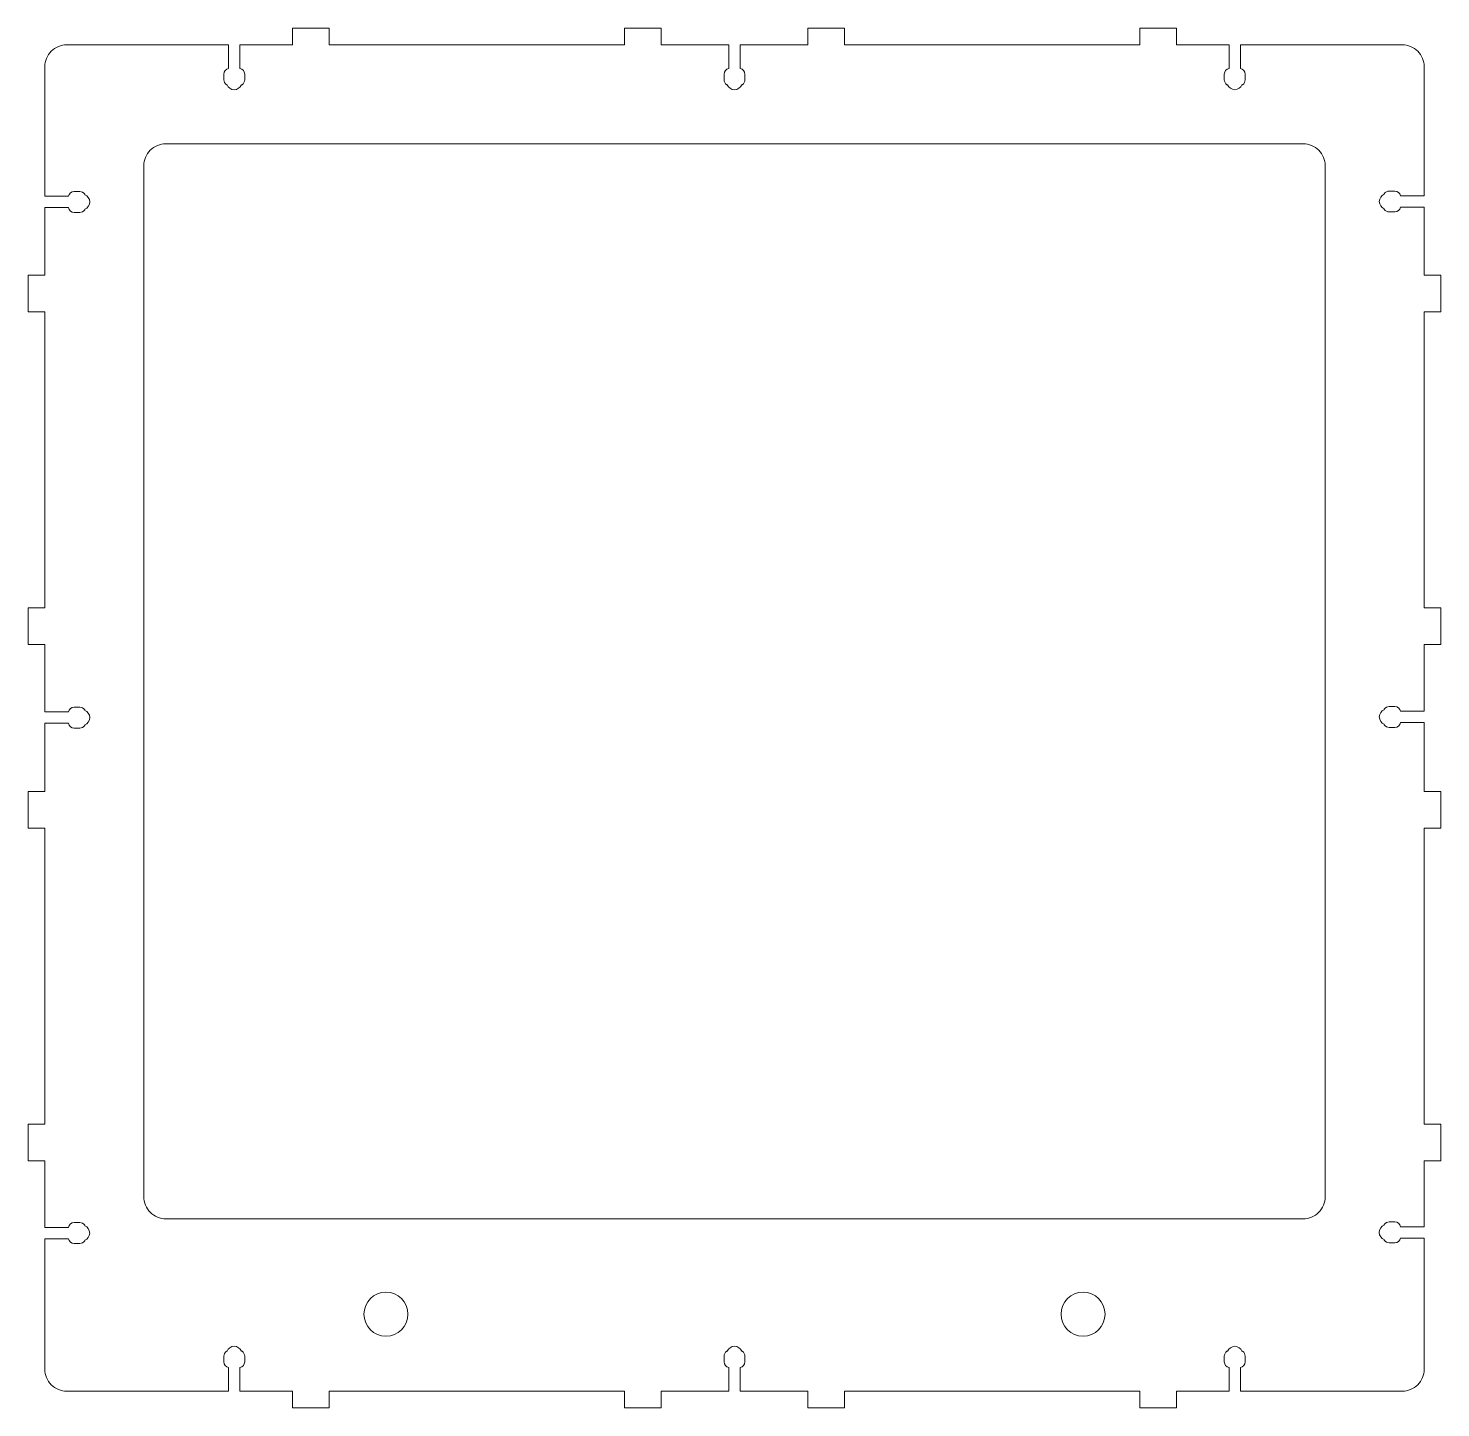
# Model space of a CAD drawing. Header units: millimetres. Extents: x -5 to 381, y -372 to 5.
import ezdxf

# ---------------------------------------------------------------- set-up
doc = ezdxf.new("R2010")
doc.units = ezdxf.units.MM

msp = doc.modelspace()

# ---------------------------------------------------------------- linework, layer by layer
at = {"color": 7, "linetype": 'Continuous', "lineweight": 15}
for points in [[(325.9, 0), (370, 0, -0.414214), (376, -6), (376, -41.18), (369.5, -41.18, 0.365731), (367.97, -39.89), (366.42, -39.89, 0.253918), (365.12, -40.59), (365.12, -40.76, 0.695179), (365.12, -44.69), (365.12, -44.86, 0.253918), (366.42, -45.57), (367.97, -45.57, 0.365731), (369.5, -44.28), (376, -44.28), (376, -62.8), (380.5, -62.8), (380.5, -72.8), (376, -72.8), (376, -153.5), (380.5, -153.5), (380.5, -163.5), (376, -163.5), (376, -181.66), (369.5, -181.66, 0.365731), (367.97, -180.37), (366.42, -180.37, 0.253918), (365.12, -181.08), (365.12, -181.25, 0.695179), (365.12, -185.18), (365.12, -185.35, 0.253918), (366.42, -186.05), (367.97, -186.05, 0.365731), (369.5, -184.76), (376, -184.76), (376, -203.5), (380.5, -203.5), (380.5, -213.5), (376, -213.5), (376, -294.2), (380.5, -294.2), (380.5, -304.2), (376, -304.2), (376, -322.15), (369.5, -322.15, 0.365731), (367.97, -320.86), (366.42, -320.86, 0.253918), (365.12, -321.57), (365.12, -321.73, 0.695179), (365.12, -325.67), (365.12, -325.83, 0.253918), (366.42, -326.54), (367.97, -326.54, 0.365731), (369.5, -325.25), (376, -325.25), (376, -361, -0.414214), (370, -367), (325.9, -367), (325.9, -360.5, 0.365731), (327.19, -358.97), (327.19, -357.42, 0.253918), (326.49, -356.12), (326.32, -356.12, 0.695179), (322.39, -356.12), (322.22, -356.12, 0.253918), (321.51, -357.42), (321.51, -358.97, 0.365731), (322.8, -360.5), (322.8, -367), (308.5, -367), (308.5, -371.5), (298.5, -371.5), (298.5, -367), (218, -367), (218, -371.5), (208, -371.5), (208, -367), (189.55, -367), (189.55, -360.5, 0.365731), (190.84, -358.97), (190.84, -357.42, 0.253918), (190.13, -356.12), (189.97, -356.12, 0.695179), (186.03, -356.12), (185.87, -356.12, 0.253918), (185.16, -357.42), (185.16, -358.97, 0.365731), (186.45, -360.5), (186.45, -367), (168, -367), (168, -371.5), (158, -371.5), (158, -367), (77.5, -367), (77.5, -371.5), (67.5, -371.5), (67.5, -367), (53.2, -367), (53.2, -360.5, 0.365731), (54.49, -358.97), (54.49, -357.42, 0.253918), (53.78, -356.12), (53.62, -356.12, 0.695179), (49.68, -356.12), (49.52, -356.12, 0.253918), (48.81, -357.42), (48.81, -358.97, 0.365731), (50.1, -360.5), (50.1, -367), (6, -367, -0.414214), (0, -361), (0, -325.43), (6.5, -325.43, 0.365731), (8.03, -326.73), (9.58, -326.73, 0.253918), (10.88, -326.02), (10.88, -325.85, 0.695179), (10.88, -321.92), (10.88, -321.75, 0.253918), (9.58, -321.04), (8.03, -321.04, 0.365731), (6.5, -322.33), (0, -322.33), (0, -304.2), (-4.5, -304.2), (-4.5, -294.2), (0, -294.2), (0, -213.5), (-4.5, -213.5), (-4.5, -203.5), (0, -203.5), (0, -184.95), (6.5, -184.95, 0.365731), (8.03, -186.24), (9.58, -186.24, 0.253918), (10.88, -185.53), (10.88, -185.37, 0.695179), (10.88, -181.43), (10.88, -181.27, 0.253918), (9.58, -180.56), (8.03, -180.56, 0.365731), (6.5, -181.85), (0, -181.85), (0, -163.5), (-4.5, -163.5), (-4.5, -153.5), (0, -153.5), (0, -72.8), (-4.5, -72.8), (-4.5, -62.8), (0, -62.8), (0, -44.4), (6.5, -44.4, 0.365731), (8.03, -45.69), (9.58, -45.69, 0.253918), (10.88, -44.98), (10.88, -44.82, 0.695179), (10.88, -40.88), (10.88, -40.72, 0.253918), (9.58, -40.01), (8.03, -40.01, 0.365731), (6.5, -41.3), (0, -41.3), (0, -6, -0.414214), (6, 0), (50.1, 0), (50.1, -6.5, 0.365731), (48.81, -8.03), (48.81, -9.58, 0.253918), (49.52, -10.88), (49.68, -10.88, 0.695179), (53.62, -10.88), (53.78, -10.88, 0.253918), (54.49, -9.58), (54.49, -8.03, 0.365731), (53.2, -6.5), (53.2, 0), (67.5, 0), (67.5, 4.5), (77.5, 4.5), (77.5, 0), (158, 0), (158, 4.5), (168, 4.5), (168, 0), (186.45, 0), (186.45, -6.5, 0.365731), (185.16, -8.03), (185.16, -9.58, 0.253918), (185.87, -10.88), (186.03, -10.88, 0.695179), (189.97, -10.88), (190.13, -10.88, 0.253918), (190.84, -9.58), (190.84, -8.03, 0.365731), (189.55, -6.5), (189.55, 0), (208, 0), (208, 4.5), (218, 4.5), (218, 0), (298.5, 0), (298.5, 4.5), (308.5, 4.5), (308.5, 0), (322.8, 0), (322.8, -6.5, 0.365731), (321.51, -8.03), (321.51, -9.58, 0.253918), (322.22, -10.88), (322.39, -10.88, 0.695179), (326.32, -10.88), (326.49, -10.88, 0.253918), (327.19, -9.58), (327.19, -8.03, 0.365731), (325.9, -6.5)], [(349, -33, 0.414214), (343, -27), (33, -27, 0.414214), (27, -33), (27, -313.96, 0.414214), (33.04, -320), (342.98, -320, 0.414214), (349, -313.98)]]:
    msp.add_lwpolyline(points, format="xyb", close=True, dxfattribs=at)
for centre in [(93, -346), (283, -346)]:
    msp.add_circle(centre, 6, dxfattribs=at)

doc.saveas('drawing.dxf')
